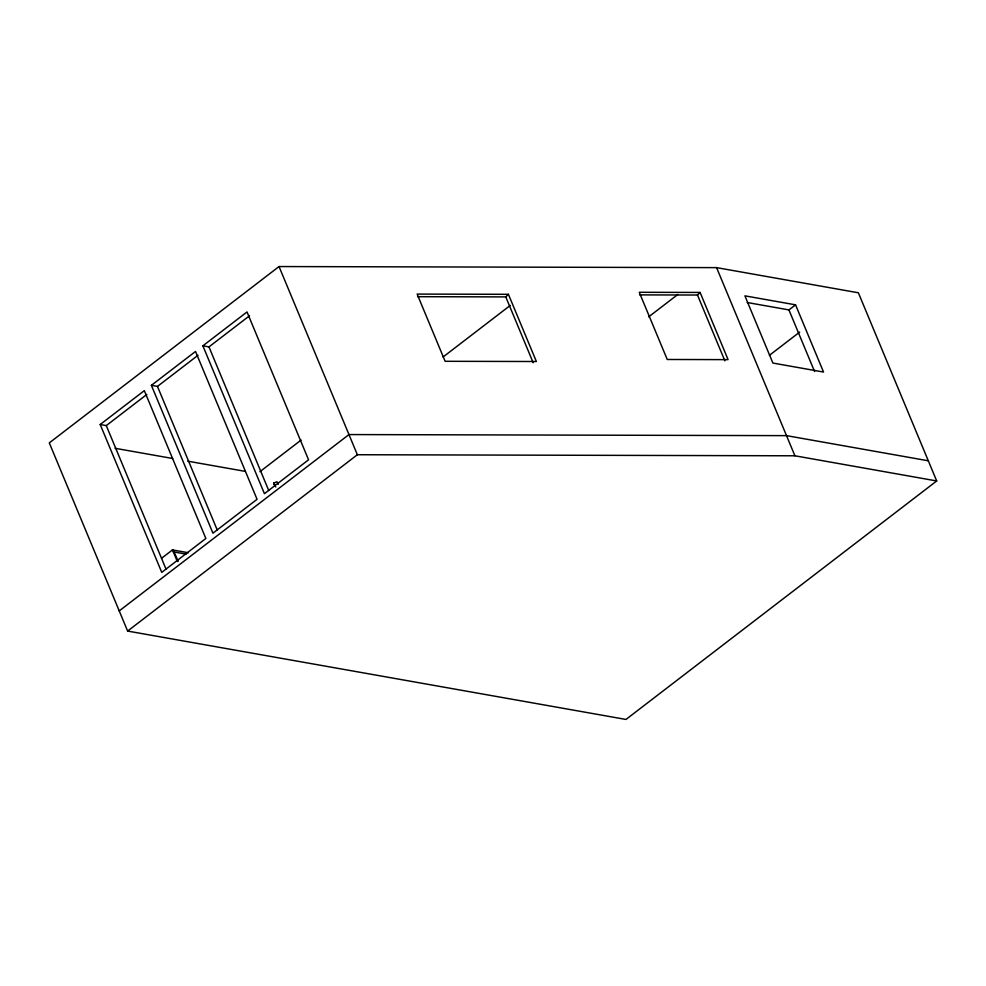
<?xml version="1.0" encoding="UTF-8"?>
<svg xmlns="http://www.w3.org/2000/svg" width="986" height="986" viewBox="0 0 986 986"><rect width="100%" height="100%" fill="white"/><g stroke="black" fill="none" stroke-linecap="round" stroke-linejoin="round"><path stroke-width="1.48" d="M417.571 296.687L505.781 296.909L508.406 294.309L536.384 361.517L445.117 361.295L417.14 294.087L508.406 294.309M639.68 294.888L697.484 295.024L700.097 292.435L728.075 359.631L667.239 359.483L639.261 292.287L700.097 292.435M279.038 266.553L49.3 442.887L127.625 631.065L625.974 719.447L936.7 480.958L858.375 292.78L716.575 267.625L279.038 266.553L357.363 454.731L794.901 455.791L936.7 480.958M100.202 424.51L144.326 390.641L205.864 538.492L161.741 572.361L100.202 424.51L106.278 425.595L146.828 394.462M151.388 385.329L195.524 351.46L257.063 499.31L212.939 533.179L151.388 385.329L157.464 386.413L198.013 355.28M202.882 345.827L247.018 311.958L308.556 459.809L264.433 493.678L202.882 345.827L208.97 346.899L249.507 315.779M259.922 471.678L301.112 440.064M161.704 558.175L172.501 549.892L173.363 550.077M173.253 551.84L186.181 554.132M174.165 552L178.158 561.453M443.071 356.994L510.23 305.45M119.232 610.901L348.97 434.567L786.508 435.639L928.307 460.795M127.625 631.065L357.363 454.731M648.677 316.863L677.85 294.469M747.228 302.517L788.936 309.912L795.554 304.834L823.532 372.042L772.888 363.058L744.911 295.849L795.554 304.834M769.4 355.33L799.671 332.097M274.823 485.938L273.664 483.165L276.918 481.735L278.335 484.262M115.042 448.285L172.636 458.49M187.784 461.177L245.378 471.394M172.451 549.917L188.388 552.752M273.664 483.165L275.797 486.961M788.936 309.912L814.572 371.525M716.575 267.625L794.901 455.791M697.484 295.024L724.87 360.827M505.781 296.909L533.179 362.712M208.97 346.899L268.734 490.486M157.464 386.413L217.24 530M172.501 549.892L177.332 561.515M106.278 425.595L166.042 569.181"/></g></svg>
